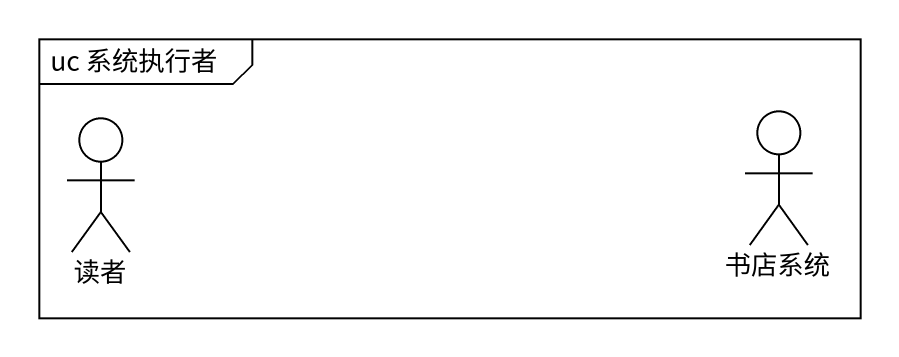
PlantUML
@startuml
mainframe uc 系统执行者
actor 读者
actor 书店系统
@enduml
